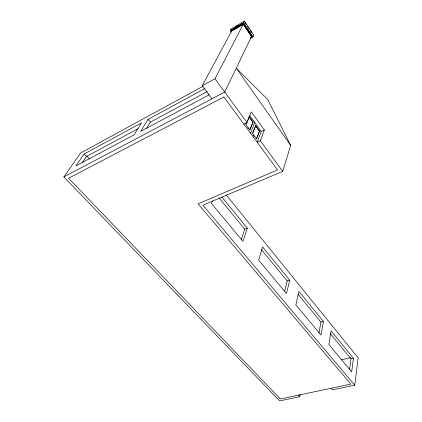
<?xml version="1.0" encoding="UTF-8"?>
<svg xmlns="http://www.w3.org/2000/svg" width="422" height="422" viewBox="0 0 422 422"><rect width="100%" height="100%" fill="white"/><g stroke="black" fill="none" stroke-linecap="round" stroke-linejoin="round"><path stroke-width="0.63" d="M331.154 388.251L332.557 389.844L354.754 385.212L358.146 357.835L226.276 194.959M353.436 358.225L351.663 371.861L328.833 344.447L331.101 330.859L353.436 358.225L350.988 358.795L330.273 333.533M349.606 369.171L350.988 358.795M323.437 321.464L320.989 335.031L295.875 304.879L298.913 291.412L323.437 321.464L320.942 322.144L318.926 333.116M203.204 86.167L80.66 152.959L63.854 176.908L279.586 400.9L299.699 396.701L300.195 394.132M289.724 280.155L286.459 293.57L258.639 260.163L262.616 246.933L289.724 280.155L287.182 280.968L284.66 291.175M354.754 385.212L202.924 205.208L282.729 171.364L290.663 145.39L267.785 99.581L236.246 68.158L290.663 145.39M221.719 196.821L247.324 228.196L242.93 241.305L211.485 203.552L212.688 200.645M241.141 239.791L244.734 229.188L247.324 228.196M264.341 129.96L261.218 131.432L257.183 142.261L260.358 140.795L264.341 129.96L251.348 111.92L247.012 122.549L243.821 124.1M256.238 139.128L259.572 130.952L255.732 125.661L252.556 133.178M259.572 130.952L256.555 138.98L252.636 133.642L255.732 125.661M250.562 133.262L254.772 122.528M249.861 129.507L253.084 122.011L249.175 116.62M253.084 122.011L249.935 129.965L245.947 124.532L246.939 122.095M247.44 120.882L248.927 117.232M245.878 124.079L246.374 122.86M250.272 38.133L252.556 36.719L243.483 23.168L230.76 30.611L231.404 31.835M250.293 38.423L253.052 36.862L253.833 35.237L244.391 21.1L231.129 28.881L230.264 30.474L231.367 32.077M208.99 94.111L208.405 95.245L140.679 131.342L148.022 119.352L204.886 88.551M230.264 30.474L243.568 22.682L244.391 21.1M230.676 30.774L243.483 23.168M211.96 98.78L202.191 85.729L214.972 78.756L243.315 24.133L251.57 36.445L224.704 92.059L63.854 176.908M202.191 85.729L231.752 30.89L243.315 24.133M146.371 128.71L150.337 122.153L207.176 91.611M82.343 162.459L86.447 156.483L138.089 128.731M84.131 153.967L75.849 165.893L134.069 134.866L141.518 122.876L84.131 153.967L86.447 156.483M236.035 26.433L237.138 25.784M231.662 31.049L243.23 24.291L251.491 36.603M250.351 37.969L252.556 36.719M340.981 359.903L350.561 357.661M298.275 395.166L299.699 396.701M86.953 156.172L89.628 159.078M148.022 119.352L150.337 122.153M219.108 197.934L244.734 229.188M261.292 249.386L287.182 280.968M298.048 294.218L320.942 322.144M247.804 127.65L248.532 128.636M253.385 135.246L254.455 136.702M214.972 78.756L247.012 122.549M260.358 140.795L282.729 171.364M249.217 117.263L252.773 122.164M255.421 125.809L259.261 131.1M249.755 115.602L261.218 131.432M230.76 30.611L231.488 31.676M243.399 23.326L252.483 36.883M245.029 22.661L246.474 24.824M247.556 26.449L249.001 28.612M250.088 30.236L251.533 32.399M243.568 22.682L253.052 36.862M223.887 97.013L68.575 178.242L280.345 398.943L350.861 384.104L198.113 203.847L277.518 169.897L223.887 97.013"/></g></svg>
